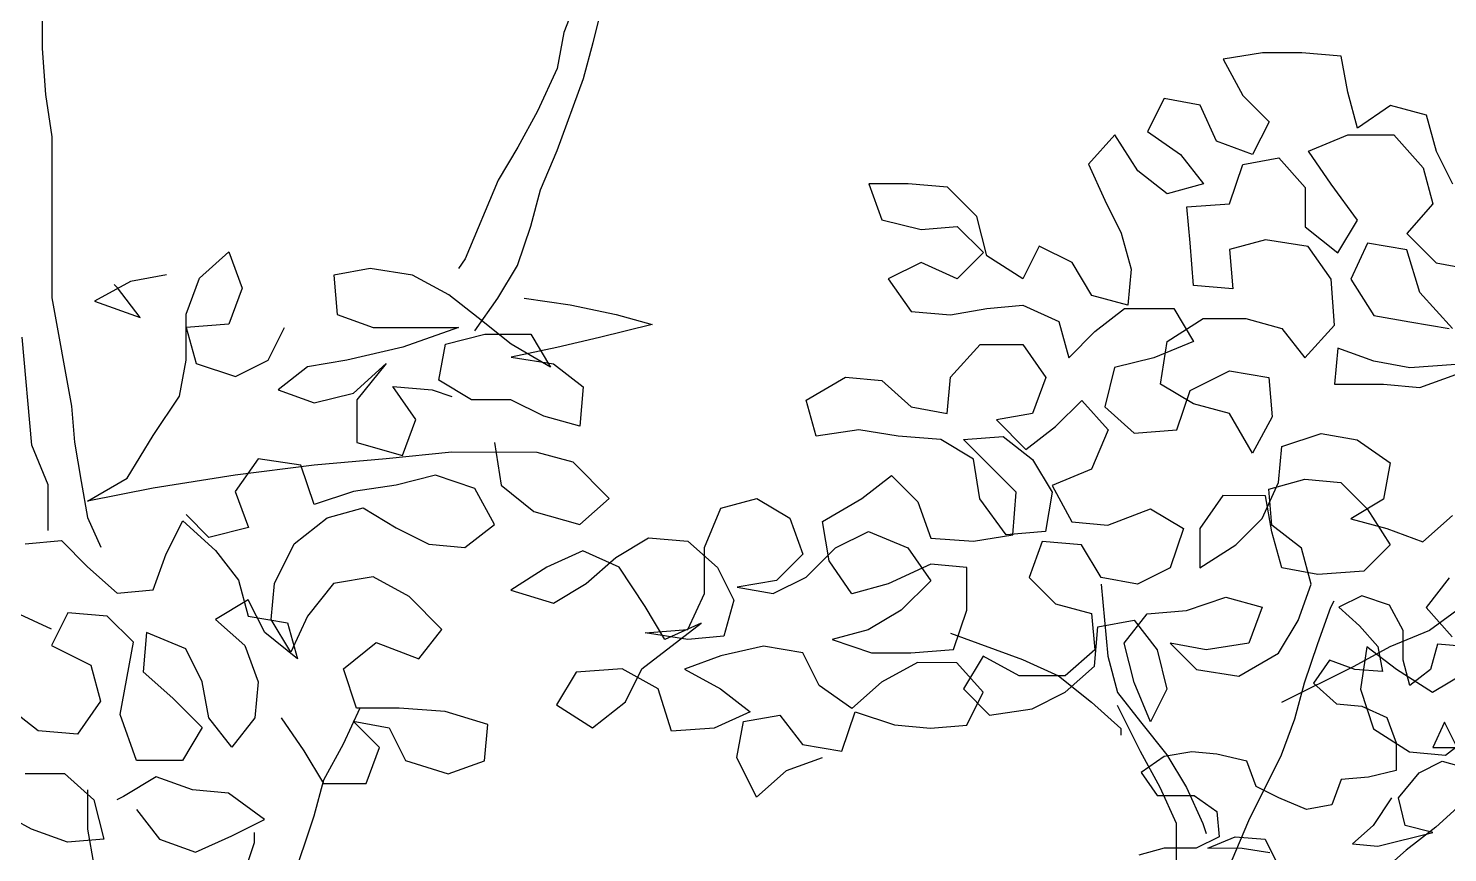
# Model space of a CAD drawing. Header units: millimetres. Extents: x -249630 to 95394, y -188036 to 109963.
# Drawn here: x -73197 to -72640, y 97928 to 98252 of the extents above; entities that cross this region are included whole.
import ezdxf

# ---------------------------------------------------------------- set-up
doc = ezdxf.new("R2010")
doc.units = ezdxf.units.MM
doc.layers.add('AHojas', color=86, linetype='Continuous')
doc.layers.add('ATronco', color=36, linetype='Continuous')

# ---------------------------------------------------------------- blocks, each defined once
blk = doc.blocks.new('Arbol_01')
at = {"layer": 'AHojas'}
for p, q in [((-0.17966, 2.83178), (-0.18996, 2.82665)), ((-0.16731, 2.82765), (-0.17966, 2.83178)), ((-0.18996, 2.82665), (-0.1807, 2.8184)), ((-0.16114, 2.81632), (-0.16731, 2.82765)), ((-0.1807, 2.8184), (-0.17247, 2.80912)), ((-0.16115, 2.80294), (-0.16114, 2.81632)), ((-0.17247, 2.80912), (-0.17043, 2.7978)), ((-0.1457, 2.81013), (-0.1488, 2.79881)), ((-0.13335, 2.80909), (-0.1457, 2.81013)), ((-0.1941, 2.80297), (-0.20132, 2.79268)), ((-0.18278, 2.79884), (-0.1941, 2.80297)), ((-0.15807, 2.79161), (-0.16115, 2.80294)), ((-0.17043, 2.7978), (-0.18278, 2.79884)), ((-0.1488, 2.79881), (-0.15807, 2.79161)), ((-0.20132, 2.79268), (-0.19103, 2.7834)), ((-0.19103, 2.7834), (-0.17971, 2.78236)), ((-0.17971, 2.78236), (-0.16838, 2.7772)), ((-0.16838, 2.7772), (-0.16428, 2.76587)), ((-0.14264, 2.77512), (-0.1478, 2.7638)), ((-0.12723, 2.74421), (-0.14264, 2.77512)), ((-0.25592, 2.76184), (-0.26828, 2.75979)), ((-0.2446, 2.7608), (-0.25592, 2.76184)), ((-0.16428, 2.76587), (-0.16429, 2.75351)), ((-0.1478, 2.7638), (-0.13236, 2.76378)), ((-0.26828, 2.75979), (-0.27858, 2.75259)), ((-0.23121, 2.75769), (-0.2446, 2.7608)), ((-0.2271, 2.74636), (-0.23121, 2.75769)), ((-0.15399, 2.75248), (-0.14369, 2.75761)), ((-0.14369, 2.75761), (-0.13237, 2.75452)), ((-0.16429, 2.75351), (-0.17665, 2.75044)), ((-0.27858, 2.75259), (-0.27138, 2.74229)), ((-0.189, 2.74942), (-0.19313, 2.7381)), ((-0.17665, 2.75044), (-0.189, 2.74942)), ((-0.16327, 2.74116), (-0.15399, 2.75248)), ((-0.21681, 2.74121), (-0.2271, 2.74636)), ((-0.27138, 2.74229), (-0.25491, 2.74227)), ((-0.25491, 2.74227), (-0.24462, 2.73505)), ((-0.20446, 2.73605), (-0.21681, 2.74121)), ((-0.16636, 2.74116), (-0.17461, 2.72881)), ((-0.16019, 2.7288), (-0.16327, 2.74116)), ((-0.24462, 2.73505), (-0.2436, 2.72373)), ((-0.19313, 2.7381), (-0.20446, 2.73605)), ((-0.17461, 2.72881), (-0.18388, 2.72058)), ((-0.14784, 2.7257), (-0.16019, 2.7288)), ((-0.2436, 2.72373), (-0.2539, 2.71859)), ((-0.24875, 2.71858), (-0.23639, 2.72372)), ((-0.23639, 2.72372), (-0.22301, 2.72268)), ((-0.22301, 2.72268), (-0.21787, 2.71238)), ((-0.17256, 2.71954), (-0.14784, 2.7257)), ((-0.26832, 2.7186), (-0.27965, 2.71552)), ((-0.2539, 2.71859), (-0.26832, 2.7186)), ((-0.23331, 2.71857), (-0.24875, 2.71858)), ((-0.22095, 2.7165), (-0.23331, 2.71857)), ((-0.18388, 2.72058), (-0.17256, 2.71954)), ((0.38707, 2.15271), (0.37471, 2.15066)), ((0.39943, 2.1527), (0.38707, 2.15271)), ((0.41178, 2.15165), (0.39943, 2.1527)), ((0.41383, 2.14033), (0.41178, 2.15165)), ((0.37471, 2.15066), (0.38088, 2.13933)), ((0.35617, 2.13832), (0.35101, 2.12803)), ((0.36749, 2.13625), (0.35617, 2.13832)), ((0.38088, 2.13933), (0.38911, 2.13108)), ((0.41691, 2.129), (0.41383, 2.14033)), ((0.37263, 2.12492), (0.36749, 2.13625)), ((0.42721, 2.13619), (0.41691, 2.129)), ((0.43854, 2.1331), (0.42721, 2.13619)), ((0.38911, 2.13108), (0.38395, 2.12079)), ((0.44162, 2.12177), (0.43854, 2.1331)), ((0.34071, 2.12701), (0.33247, 2.11775)), ((0.34791, 2.11567), (0.34071, 2.12701)), ((0.35101, 2.12803), (0.3613, 2.12081)), ((0.38395, 2.12079), (0.37263, 2.12492)), ((0.40146, 2.1218), (0.41382, 2.12694)), ((0.41382, 2.12694), (0.42823, 2.12693)), ((0.42823, 2.12693), (0.43749, 2.11662)), ((0.3613, 2.12081), (0.3685, 2.11154)), ((0.40866, 2.1115), (0.40146, 2.1218)), ((0.44675, 2.11146), (0.44162, 2.12177)), ((0.33247, 2.11775), (0.3376, 2.10642)), ((0.37673, 2.10535), (0.38086, 2.1177)), ((0.38086, 2.1177), (0.39219, 2.11975)), ((0.39219, 2.11975), (0.40042, 2.11048)), ((0.43749, 2.11662), (0.44057, 2.10529)), ((0.26347, 2.11163), (0.26758, 2.1003)), ((0.27583, 2.11162), (0.26347, 2.11163)), ((0.28818, 2.11058), (0.27583, 2.11162)), ((0.35717, 2.10846), (0.34791, 2.11567)), ((0.3685, 2.11154), (0.35717, 2.10846)), ((0.41688, 2.10017), (0.40866, 2.1115)), ((0.29744, 2.1013), (0.28818, 2.11058)), ((0.40042, 2.11048), (0.40041, 2.09812)), ((0.3376, 2.10642), (0.34274, 2.09611)), ((0.36334, 2.10433), (0.37673, 2.10535)), ((0.36436, 2.09301), (0.36334, 2.10433)), ((0.44057, 2.10529), (0.43232, 2.09603)), ((0.26758, 2.1003), (0.27993, 2.0972)), ((0.27993, 2.0972), (0.29126, 2.09822)), ((0.29126, 2.09822), (0.29949, 2.08998)), ((0.30052, 2.08895), (0.29744, 2.1013)), ((0.40041, 2.09812), (0.4107, 2.08987)), ((0.4107, 2.08987), (0.41688, 2.10017)), ((0.34274, 2.09611), (0.34582, 2.08479)), ((0.38805, 2.09401), (0.37672, 2.09094)), ((0.40143, 2.09194), (0.38805, 2.09401)), ((0.43232, 2.09603), (0.44158, 2.08676)), ((0.05339, 2.08196), (0.06266, 2.09019)), ((0.06266, 2.09019), (0.06677, 2.07886)), ((0.29949, 2.08998), (0.29125, 2.08175)), ((0.317, 2.09202), (0.31184, 2.08173)), ((0.32729, 2.08686), (0.317, 2.09202)), ((0.36538, 2.07962), (0.36436, 2.09301)), ((0.37672, 2.09094), (0.37774, 2.07858)), ((0.40863, 2.08164), (0.40143, 2.09194)), ((0.41997, 2.09295), (0.41481, 2.08163)), ((0.43232, 2.09088), (0.41997, 2.09295)), ((0.43643, 2.07749), (0.43232, 2.09088)), ((0.10694, 2.085), (0.09561, 2.08296)), ((0.12032, 2.08293), (0.10694, 2.085)), ((0.1368, 2.08807), (0.13474, 2.08498)), ((0.14708, 2.0757), (0.15327, 2.08599)), ((0.27992, 2.08691), (0.26962, 2.08177)), ((0.29125, 2.08175), (0.27992, 2.08691)), ((0.31184, 2.08173), (0.30052, 2.08895)), ((0.33346, 2.07656), (0.32729, 2.08686)), ((0.34582, 2.08479), (0.34478, 2.07346)), ((0.44158, 2.08676), (0.45291, 2.08469)), ((0.03177, 2.08095), (0.02043, 2.07479)), ((0.04309, 2.083), (0.03177, 2.08095)), ((0.04926, 2.07064), (0.05339, 2.08196)), ((0.09561, 2.08296), (0.09663, 2.0706)), ((0.13164, 2.07674), (0.12032, 2.08293)), ((0.26962, 2.08177), (0.27682, 2.07146)), ((0.40965, 2.06722), (0.40863, 2.08164)), ((0.41481, 2.08163), (0.422, 2.0703)), ((0.02764, 2.0789), (0.02662, 2.07993)), ((0.03484, 2.06962), (0.02764, 2.0789)), ((0.06677, 2.07886), (0.06264, 2.06754)), ((0.1409, 2.06953), (0.13164, 2.07674)), ((0.34478, 2.07346), (0.33346, 2.07656)), ((0.37774, 2.07858), (0.36538, 2.07962)), ((0.44671, 2.06616), (0.43643, 2.07749)), ((0.02043, 2.07479), (0.03484, 2.06962)), ((0.13987, 2.06541), (0.14708, 2.0757)), ((0.15532, 2.07569), (0.16974, 2.07362)), ((0.16974, 2.07362), (0.18415, 2.07052)), ((0.27682, 2.07146), (0.28918, 2.07042)), ((0.28918, 2.07042), (0.3005, 2.07247)), ((0.3005, 2.07247), (0.31183, 2.07349)), ((0.31183, 2.07349), (0.32315, 2.06833)), ((0.33448, 2.06523), (0.34375, 2.07243)), ((0.34375, 2.07243), (0.3592, 2.07242)), ((0.3592, 2.07242), (0.36536, 2.06211)), ((0.04925, 2.05623), (0.04926, 2.07064)), ((0.06264, 2.06754), (0.04926, 2.06652)), ((0.09663, 2.0706), (0.10795, 2.06647)), ((0.15119, 2.06128), (0.1409, 2.06953)), ((0.19547, 2.06742), (0.17899, 2.06331)), ((0.18415, 2.07052), (0.19547, 2.06742)), ((0.32315, 2.06833), (0.32623, 2.057)), ((0.35713, 2.06212), (0.36846, 2.06932)), ((0.36846, 2.06932), (0.38185, 2.06931)), ((0.38185, 2.06931), (0.39317, 2.06621)), ((0.40037, 2.05693), (0.40965, 2.06722)), ((0.422, 2.0703), (0.43333, 2.06823)), ((0.43333, 2.06823), (0.44568, 2.06616)), ((0.04926, 2.06652), (0.05234, 2.05519)), ((0.07499, 2.0562), (0.08015, 2.06649)), ((0.10795, 2.06647), (0.13472, 2.06644)), ((0.13472, 2.06644), (0.11721, 2.06028)), ((0.1306, 2.0613), (0.14296, 2.06438)), ((0.14296, 2.06438), (0.15737, 2.06436)), ((0.15737, 2.06436), (0.16354, 2.05406)), ((0.17899, 2.06331), (0.1656, 2.06024)), ((0.32623, 2.057), (0.33448, 2.06523)), ((0.39317, 2.06621), (0.40037, 2.05693)), ((0.11721, 2.06028), (0.0997, 2.05618)), ((0.12853, 2.04998), (0.1306, 2.0613)), ((0.16354, 2.05406), (0.15119, 2.06128)), ((0.1656, 2.06024), (0.15119, 2.05716)), ((0.28916, 2.05086), (0.29843, 2.06115)), ((0.29843, 2.06115), (0.31182, 2.06113)), ((0.31182, 2.06113), (0.31902, 2.05083)), ((0.36536, 2.06211), (0.353, 2.05698)), ((0.35506, 2.04874), (0.35713, 2.06212)), ((0.41067, 2.06001), (0.40963, 2.04869)), ((0.42199, 2.05588), (0.41067, 2.06001)), ((0.04718, 2.0449), (0.04925, 2.05623)), ((0.05234, 2.05519), (0.06469, 2.05106)), ((0.06469, 2.05106), (0.07499, 2.0562)), ((0.08734, 2.05413), (0.07807, 2.04693)), ((0.0997, 2.05618), (0.08734, 2.05413)), ((0.10175, 2.04588), (0.11206, 2.05514)), ((0.11206, 2.05514), (0.10278, 2.04382)), ((0.15119, 2.05716), (0.16457, 2.05509)), ((0.16457, 2.05509), (0.17383, 2.04787)), ((0.34064, 2.0539), (0.33754, 2.04155)), ((0.353, 2.05698), (0.34064, 2.0539)), ((0.43332, 2.05381), (0.42199, 2.05588)), ((0.44773, 2.05483), (0.43332, 2.05381)), ((0.13882, 2.04379), (0.12853, 2.04998)), ((0.24385, 2.04369), (0.25621, 2.05089)), ((0.25621, 2.05089), (0.26753, 2.04985)), ((0.26753, 2.04985), (0.27679, 2.0416)), ((0.28812, 2.03953), (0.28916, 2.05086)), ((0.31902, 2.05083), (0.31489, 2.03951)), ((0.36432, 2.04667), (0.37668, 2.05284)), ((0.37668, 2.05284), (0.38904, 2.05077)), ((0.38904, 2.05077), (0.39006, 2.03841)), ((0.4364, 2.04763), (0.44773, 2.05174)), ((0.07807, 2.04693), (0.08939, 2.0428)), ((0.08939, 2.0428), (0.10175, 2.04588)), ((0.11411, 2.04793), (0.12646, 2.04689)), ((0.12131, 2.03763), (0.11411, 2.04793)), ((0.12646, 2.04689), (0.13264, 2.04482)), ((0.17383, 2.04787), (0.17279, 2.03552)), ((0.36535, 2.04255), (0.35506, 2.04874)), ((0.36019, 2.03432), (0.36432, 2.04667)), ((0.40963, 2.04869), (0.42507, 2.04867)), ((0.42507, 2.04867), (0.4364, 2.04763)), ((0.10278, 2.04382), (0.10277, 2.03043)), ((0.15117, 2.04378), (0.13882, 2.04379)), ((0.16147, 2.03862), (0.15117, 2.04378)), ((0.24692, 2.03236), (0.24385, 2.04369)), ((0.27679, 2.0416), (0.28812, 2.03953)), ((0.32209, 2.03538), (0.33034, 2.04361)), ((0.33034, 2.04361), (0.33857, 2.03434)), ((0.33754, 2.04155), (0.3468, 2.0333)), ((0.37667, 2.03945), (0.36535, 2.04255)), ((0.11718, 2.0263), (0.12131, 2.03763)), ((0.17279, 2.03552), (0.16147, 2.03862)), ((0.31489, 2.03951), (0.30356, 2.03746)), ((0.30356, 2.03746), (0.31282, 2.02818)), ((0.38387, 2.02709), (0.37667, 2.03945)), ((0.39006, 2.03841), (0.38387, 2.02709)), ((0.26031, 2.03441), (0.24692, 2.03236)), ((0.27267, 2.03234), (0.26031, 2.03441)), ((0.28605, 2.0313), (0.27267, 2.03234)), ((0.29634, 2.02511), (0.28605, 2.0313)), ((0.29326, 2.03129), (0.30562, 2.03231)), ((0.30972, 2.0148), (0.29326, 2.03129)), ((0.30562, 2.03231), (0.31488, 2.02509)), ((0.31282, 2.02818), (0.32209, 2.03538)), ((0.33857, 2.03434), (0.33341, 2.02199)), ((0.3468, 2.0333), (0.36019, 2.03432)), ((0.39314, 2.02914), (0.4055, 2.03325)), ((0.4055, 2.03325), (0.41682, 2.03118)), ((0.10277, 2.03043), (0.11718, 2.0263)), ((0.13263, 2.02732), (0.11203, 2.02528)), ((0.1594, 2.02729), (0.13263, 2.02732)), ((0.14601, 2.0304), (0.14806, 2.01701)), ((0.17072, 2.02419), (0.1594, 2.02729)), ((0.3921, 2.01781), (0.39314, 2.02914)), ((0.41682, 2.03118), (0.42711, 2.02396)), ((0.07187, 2.02531), (0.06465, 2.01502)), ((0.08937, 2.02324), (0.06466, 2.02017)), ((0.08526, 2.02324), (0.07187, 2.02531)), ((0.08936, 2.01088), (0.08526, 2.02324)), ((0.11203, 2.02528), (0.08937, 2.02324)), ((0.18204, 2.01286), (0.17072, 2.02419)), ((0.29839, 2.01275), (0.29634, 2.02511)), ((0.31488, 2.02509), (0.32105, 2.01479)), ((0.42711, 2.02396), (0.42504, 2.01264)), ((0.01626, 2.01816), (0.01831, 2.00683)), ((0.12747, 2.02012), (0.11511, 2.01704)), ((0.13982, 2.01599), (0.12747, 2.02012)), ((0.26132, 2.01279), (0.2706, 2.01998)), ((0.2706, 2.01998), (0.27883, 2.01174)), ((0.33341, 2.02199), (0.32105, 2.01685)), ((0.389, 2.01576), (0.40033, 2.01884)), ((0.40033, 2.01884), (0.41166, 2.0178)), ((0.00595, 2.00272), (0.00597, 2.01714)), ((0.06465, 2.01502), (0.06876, 2.00369)), ((0.10172, 2.01499), (0.08936, 2.01088)), ((0.11511, 2.01704), (0.10172, 2.01499)), ((0.14599, 2.00465), (0.13982, 2.01599)), ((0.14806, 2.01701), (0.15835, 2.00876)), ((0.30868, 2.00142), (0.30972, 2.0148)), ((0.32105, 2.01479), (0.31897, 2.00244)), ((0.32105, 2.01685), (0.32721, 2.00552)), ((0.37459, 2.01371), (0.36737, 2.00342)), ((0.38797, 2.0137), (0.37459, 2.01371)), ((0.38694, 2.00649), (0.3921, 2.01781)), ((0.39002, 2.00237), (0.38797, 2.0137)), ((0.39002, 2.00443), (0.389, 2.01576)), ((0.41166, 2.0178), (0.41989, 2.00955)), ((0.09348, 2.00676), (0.10481, 2.00984)), ((0.10481, 2.00984), (0.1151, 2.00365)), ((0.17276, 2.00463), (0.18204, 2.01286)), ((0.21188, 1.99739), (0.21704, 2.00974)), ((0.21704, 2.00974), (0.22837, 2.01282)), ((0.22837, 2.01282), (0.23866, 2.00663)), ((0.24896, 2.00559), (0.26132, 2.01279)), ((0.27883, 2.01174), (0.28293, 2.00041)), ((0.30662, 2.00142), (0.29839, 2.01275)), ((0.33854, 2.00448), (0.35193, 2.00961)), ((0.35193, 2.00961), (0.36222, 2.00343)), ((0.42504, 2.01264), (0.41474, 2.00647)), ((0.41989, 2.00955), (0.42709, 1.99822)), ((0.01831, 2.00683), (0.02242, 1.99756)), ((0.04301, 1.99548), (0.04817, 2.00577)), ((0.04817, 2.00577), (0.05846, 1.9965)), ((0.0564, 2.00062), (0.0492, 2.00783)), ((0.08317, 1.99853), (0.09348, 2.00676)), ((0.13672, 1.99745), (0.14599, 2.00465)), ((0.15835, 2.00876), (0.17276, 2.00463)), ((0.23866, 2.00663), (0.24277, 1.9953)), ((0.25101, 1.99323), (0.24896, 2.00559)), ((0.32721, 2.00552), (0.33854, 2.00448)), ((0.37869, 1.99826), (0.38694, 2.00649)), ((0.41474, 2.00647), (0.42606, 2.00337)), ((0.43738, 1.99924), (0.44666, 2.00747)), ((0.06876, 2.00369), (0.0564, 2.00062)), ((0.1151, 2.00365), (0.12539, 1.99849)), ((0.18408, 1.99432), (0.19438, 2.00049)), ((0.19438, 2.00049), (0.20674, 1.99945)), ((0.25307, 1.99735), (0.26337, 2.00249)), ((0.26337, 2.00249), (0.27572, 1.99733)), ((0.28293, 2.00041), (0.29632, 1.99937)), ((0.29632, 1.99937), (0.30868, 2.00142)), ((0.31897, 2.00244), (0.30662, 2.00142)), ((0.36222, 2.00343), (0.35809, 1.99107)), ((0.36737, 2.00342), (0.36736, 1.99106)), ((0.39928, 1.99721), (0.39002, 2.00443)), ((0.3931, 1.99104), (0.39002, 2.00237)), ((0.42606, 2.00337), (0.43738, 1.99924)), ((-0.00126, 1.99861), (0.01007, 1.99963)), ((0.01007, 1.99963), (0.0183, 1.99138)), ((0.05846, 1.9965), (0.06566, 1.98722)), ((0.07698, 1.98618), (0.08317, 1.99853)), ((0.12539, 1.99849), (0.13672, 1.99745)), ((0.17378, 1.99639), (0.16245, 1.99125)), ((0.18511, 1.99123), (0.17378, 1.99639)), ((0.20674, 1.99945), (0.216, 1.9912)), ((0.21187, 1.98297), (0.21188, 1.99739)), ((0.24379, 1.98809), (0.25307, 1.99735)), ((0.27572, 1.99733), (0.28292, 1.98702)), ((0.31794, 1.99935), (0.31381, 1.98802)), ((0.3303, 1.99831), (0.31794, 1.99935)), ((0.33647, 1.988), (0.3303, 1.99831)), ((0.36736, 1.99106), (0.37869, 1.99826)), ((0.40236, 1.98588), (0.39928, 1.99721)), ((0.42709, 1.99822), (0.41884, 1.98999)), ((0.0183, 1.99138), (0.02756, 1.98314)), ((0.03888, 1.98416), (0.04301, 1.99548)), ((0.16245, 1.99125), (0.15112, 1.98405)), ((0.1748, 1.98609), (0.18408, 1.99432)), ((0.19333, 1.97887), (0.18511, 1.99123)), ((0.216, 1.9912), (0.22114, 1.9809)), ((0.24277, 1.9953), (0.23453, 1.98707)), ((0.25821, 1.98293), (0.25101, 1.99323)), ((0.28293, 1.99217), (0.26953, 1.98601)), ((0.29425, 1.99113), (0.28293, 1.99217)), ((0.29424, 1.97775), (0.29425, 1.99113)), ((0.06566, 1.98722), (0.06874, 1.97589)), ((0.10788, 1.98821), (0.09552, 1.98617)), ((0.1192, 1.98202), (0.10788, 1.98821)), ((0.23453, 1.98707), (0.22217, 1.98502)), ((0.23349, 1.98295), (0.24379, 1.98809)), ((0.28292, 1.98702), (0.27365, 1.97776)), ((0.31381, 1.98802), (0.32204, 1.97978)), ((0.34779, 1.98593), (0.33647, 1.988)), ((0.35809, 1.99107), (0.34779, 1.98593)), ((0.40443, 1.98897), (0.3931, 1.99104)), ((0.41884, 1.98999), (0.40443, 1.98897)), ((0.44561, 1.9879), (0.4384, 1.97864)), ((0.02756, 1.98314), (0.03888, 1.98416)), ((0.07594, 1.97486), (0.07698, 1.98618)), ((0.09552, 1.98617), (0.08727, 1.97588)), ((0.15112, 1.98405), (0.1645, 1.97992)), ((0.1645, 1.97992), (0.1748, 1.98609)), ((0.20671, 1.97165), (0.21187, 1.98297)), ((0.22217, 1.98502), (0.23349, 1.98295)), ((0.26953, 1.98601), (0.25821, 1.98293)), ((0.33646, 1.98594), (0.3385, 1.96329)), ((0.39823, 1.97456), (0.40236, 1.98588)), ((0.06874, 1.98104), (0.05844, 1.97487)), ((0.07388, 1.97074), (0.06874, 1.98104)), ((0.12949, 1.97172), (0.1192, 1.98202)), ((0.1995, 1.96857), (0.19333, 1.97887)), ((0.22114, 1.9809), (0.21804, 1.96958)), ((0.32204, 1.97978), (0.33337, 1.97668)), ((0.36323, 1.97768), (0.37559, 1.98179)), ((0.37559, 1.98179), (0.38691, 1.97869)), ((0.38691, 1.97869), (0.38278, 1.96737)), ((0.40853, 1.97867), (0.40957, 1.98073)), ((0.4384, 1.97864), (0.44662, 1.96937)), ((0.00695, 1.97183), (-0.00437, 1.97699)), ((0.01211, 1.97697), (0.00695, 1.96668)), ((0.02446, 1.97593), (0.01211, 1.97697)), ((0.03269, 1.96769), (0.02446, 1.97593)), ((0.05844, 1.97487), (0.0677, 1.96663)), ((0.06874, 1.97589), (0.08109, 1.97382)), ((0.08211, 1.96455), (0.07594, 1.97486)), ((0.08109, 1.97382), (0.08417, 1.96249)), ((0.08727, 1.97588), (0.08211, 1.96455)), ((0.19228, 1.9593), (0.21083, 1.9737)), ((0.21083, 1.9737), (0.1995, 1.96857)), ((0.27365, 1.97776), (0.26334, 1.9716)), ((0.29011, 1.96539), (0.29424, 1.97775)), ((0.33337, 1.97668), (0.33439, 1.96535)), ((0.33542, 1.97256), (0.34675, 1.97461)), ((0.34365, 1.9674), (0.35087, 1.97666)), ((0.34675, 1.97461), (0.35395, 1.96534)), ((0.35087, 1.97666), (0.36323, 1.97768)), ((0.39205, 1.96427), (0.39823, 1.97456)), ((0.03681, 1.97077), (0.03577, 1.95842)), ((0.04916, 1.96561), (0.03681, 1.97077)), ((0.08417, 1.96249), (0.07388, 1.97074)), ((0.12227, 1.96246), (0.12949, 1.97172)), ((0.19332, 1.97063), (0.20671, 1.97165)), ((0.20671, 1.96856), (0.19332, 1.97063)), ((0.21804, 1.96958), (0.20671, 1.96856)), ((0.26334, 1.9716), (0.25201, 1.96852)), ((0.28908, 1.97054), (0.31173, 1.96228)), ((0.33438, 1.9602), (0.33542, 1.97256)), ((0.00695, 1.96668), (0.0193, 1.96049)), ((0.02855, 1.94504), (0.03269, 1.96769)), ((0.0543, 1.95531), (0.04916, 1.96561)), ((0.0677, 1.96663), (0.07181, 1.9553)), ((0.09858, 1.95939), (0.10889, 1.96762)), ((0.10889, 1.96762), (0.12227, 1.96246)), ((0.23039, 1.96648), (0.217, 1.9634)), ((0.24274, 1.96441), (0.23039, 1.96648)), ((0.24788, 1.95411), (0.24274, 1.96441)), ((0.25201, 1.96852), (0.26437, 1.96439)), ((0.27672, 1.96438), (0.29011, 1.96539)), ((0.33439, 1.96535), (0.32511, 1.95712)), ((0.34673, 1.95504), (0.34365, 1.9674)), ((0.35395, 1.96534), (0.35703, 1.95298)), ((0.35807, 1.96739), (0.3663, 1.95915)), ((0.36939, 1.96532), (0.35807, 1.96739)), ((0.38278, 1.96737), (0.36939, 1.96532)), ((0.42706, 1.9663), (0.41573, 1.96013)), ((0.41985, 1.9663), (0.41778, 1.95292)), ((0.42911, 1.95909), (0.41985, 1.9663)), ((0.0193, 1.96049), (0.02238, 1.94916)), ((0.217, 1.9634), (0.20567, 1.95929)), ((0.26437, 1.96439), (0.27672, 1.96438)), ((0.27878, 1.96129), (0.26745, 1.95512)), ((0.29114, 1.96127), (0.27878, 1.96129)), ((0.29936, 1.952), (0.29114, 1.96127)), ((0.29937, 1.96333), (0.29319, 1.95303)), ((0.3107, 1.95714), (0.29937, 1.96333)), ((0.31173, 1.96228), (0.32305, 1.95713)), ((0.32511, 1.95198), (0.33438, 1.9602)), ((0.37968, 1.95707), (0.39205, 1.96427)), ((0.03577, 1.95842), (0.04503, 1.95017)), ((0.10269, 1.94703), (0.09858, 1.95939)), ((0.17169, 1.95829), (0.1655, 1.948)), ((0.18611, 1.95931), (0.17169, 1.95829)), ((0.19743, 1.95312), (0.18611, 1.95931)), ((0.18713, 1.94901), (0.19228, 1.9593)), ((0.20567, 1.95929), (0.21699, 1.9531)), ((0.32511, 1.95712), (0.3107, 1.95714)), ((0.3663, 1.95915), (0.37968, 1.95707)), ((0.44043, 1.95187), (0.42911, 1.95909)), ((0.45073, 1.95804), (0.44043, 1.95187)), ((0.05635, 1.94398), (0.0543, 1.95531)), ((0.07181, 1.9553), (0.07077, 1.94397)), ((0.20153, 1.93973), (0.19743, 1.95312)), ((0.21699, 1.9531), (0.22625, 1.94589)), ((0.25817, 1.94689), (0.24788, 1.95411)), ((0.26745, 1.95512), (0.25817, 1.94689)), ((0.29319, 1.95303), (0.30142, 1.94479)), ((0.29421, 1.94171), (0.29936, 1.952)), ((0.3148, 1.94684), (0.32511, 1.95198)), ((0.35187, 1.94268), (0.34673, 1.95504)), ((0.35703, 1.95298), (0.35187, 1.94268)), ((0.41778, 1.95292), (0.42189, 1.94056)), ((0.00281, 1.93991), (-0.00646, 1.94713)), ((0.02238, 1.94916), (0.01516, 1.93887)), ((0.04503, 1.95017), (0.05429, 1.9409)), ((0.10372, 1.94703), (0.09856, 1.93571)), ((0.11608, 1.94702), (0.10269, 1.94703)), ((0.13049, 1.94598), (0.11608, 1.94702)), ((0.1655, 1.948), (0.17682, 1.94078)), ((0.17682, 1.94078), (0.18713, 1.94901)), ((0.30142, 1.94479), (0.3148, 1.94684)), ((0.03369, 1.93062), (0.02855, 1.94504)), ((0.06355, 1.93471), (0.05635, 1.94398)), ((0.07077, 1.94397), (0.06355, 1.93471)), ((0.07901, 1.94396), (0.0862, 1.93366)), ((0.10166, 1.94291), (0.11298, 1.94084)), ((0.10989, 1.93467), (0.10166, 1.94291)), ((0.14387, 1.94184), (0.13049, 1.94598)), ((0.22625, 1.94589), (0.21492, 1.94075)), ((0.22212, 1.93148), (0.22419, 1.9428)), ((0.22419, 1.9428), (0.23552, 1.94485)), ((0.23552, 1.94485), (0.24272, 1.93558)), ((0.25507, 1.93351), (0.2592, 1.94586)), ((0.2592, 1.94586), (0.27155, 1.94173)), ((0.01516, 1.93887), (0.00281, 1.93991)), ((0.05429, 1.9409), (0.0481, 1.93061)), ((0.11298, 1.94084), (0.11812, 1.93054)), ((0.14283, 1.93052), (0.14387, 1.94184)), ((0.21492, 1.94075), (0.20153, 1.93973)), ((0.27155, 1.94173), (0.28288, 1.94069)), ((0.28288, 1.94069), (0.29421, 1.94171)), ((0.42189, 1.94056), (0.43321, 1.93334)), ((0.44453, 1.9323), (0.4538, 1.9395)), ((0.0862, 1.93366), (0.09237, 1.92336)), ((0.09856, 1.93571), (0.09237, 1.92439)), ((0.10576, 1.92335), (0.10989, 1.93467)), ((0.24272, 1.93558), (0.25507, 1.93351)), ((0.43321, 1.93334), (0.44453, 1.9323)), ((0.0481, 1.93061), (0.03369, 1.93062)), ((0.11812, 1.93054), (0.1315, 1.92641)), ((0.1315, 1.92641), (0.14283, 1.93052)), ((0.22829, 1.91911), (0.22212, 1.93148)), ((0.24889, 1.93145), (0.23756, 1.92734)), ((-0.00133, 1.92653), (0.01103, 1.92652)), ((0.01103, 1.92652), (0.02029, 1.91828)), ((0.03986, 1.92547), (0.02956, 1.9193)), ((0.05118, 1.92134), (0.03986, 1.92547)), ((0.09237, 1.92439), (0.08927, 1.91306)), ((0.23756, 1.92734), (0.22829, 1.91911)), ((0.01823, 1.92137), (0.01822, 1.90901)), ((0.06251, 1.9203), (0.05118, 1.92134)), ((0.07383, 1.91205), (0.06251, 1.9203)), ((0.09237, 1.92336), (0.10576, 1.92335)), ((0.02029, 1.91828), (0.02337, 1.90592)), ((0.02956, 1.9193), (0.0275, 1.91827)), ((0.00072, 1.90903), (-0.0106, 1.91521)), ((0.03367, 1.91517), (0.04087, 1.9059)), ((0.06353, 1.90691), (0.07383, 1.91205)), ((0.01204, 1.9049), (0.00072, 1.90903)), ((0.01822, 1.90901), (0.02027, 1.89768)), ((0.0522, 1.90177), (0.06353, 1.90691)), ((0.07073, 1.90484), (0.07073, 1.90793)), ((0.02337, 1.90592), (0.01204, 1.9049)), ((0.04087, 1.9059), (0.0522, 1.90177))]:
    blk.add_line(p, q, dxfattribs=at)
at = {"layer": 'ATronco'}
for p, q in [((0.00405, 2.16953), (0.00403, 2.15409)), ((0.17292, 2.17247), (0.16775, 2.15909)), ((0.17702, 2.15599), (0.18012, 2.16834)), ((0.16775, 2.15909), (0.16569, 2.14776)), ((0.17392, 2.14466), (0.17702, 2.15599)), ((0.00403, 2.15409), (0.00505, 2.13967)), ((0.16569, 2.14776), (0.15949, 2.13438)), ((0.16566, 2.12202), (0.17392, 2.14466)), ((0.00505, 2.13967), (0.00709, 2.12628)), ((0.15949, 2.13438), (0.15331, 2.12306)), ((0.00709, 2.12628), (0.00705, 2.07583)), ((0.15331, 2.12306), (0.14712, 2.11277)), ((0.1605, 2.10967), (0.16566, 2.12202)), ((0.14712, 2.11277), (0.1368, 2.08807)), ((0.1574, 2.09834), (0.1605, 2.10967)), ((0.15327, 2.08599), (0.1574, 2.09834)), ((0.00705, 2.07583), (0.0132, 2.04184)), ((0.00083, 2.0295), (-0.00223, 2.06348)), ((0.03893, 2.03255), (0.04718, 2.0449)), ((0.0132, 2.04184), (0.01421, 2.03052)), ((0.03068, 2.01917), (0.03893, 2.03255)), ((0.00597, 2.01714), (0.00083, 2.0295)), ((0.01421, 2.03052), (0.01626, 2.01816)), ((0.01832, 2.01198), (0.03068, 2.01917)), ((0.06466, 2.02017), (0.03891, 2.01608)), ((0.03891, 2.01608), (0.01832, 2.01198)), ((0.40441, 1.96735), (0.40853, 1.97867)), ((0.45075, 1.97966), (0.43942, 1.97143)), ((0.43942, 1.97143), (0.42706, 1.9663)), ((0.40028, 1.955), (0.40441, 1.96735)), ((0.3385, 1.96329), (0.34158, 1.95196)), ((0.41573, 1.96013), (0.39306, 1.94882)), ((0.32305, 1.95713), (0.33334, 1.94888)), ((0.34158, 1.95196), (0.34878, 1.94269)), ((0.39718, 1.94367), (0.40028, 1.955)), ((0.33334, 1.94888), (0.3426, 1.94063)), ((0.34877, 1.93342), (0.34158, 1.94784)), ((0.34878, 1.94269), (0.35701, 1.93238)), ((0.39305, 1.93235), (0.39718, 1.94367)), ((0.3426, 1.94063), (0.3426, 1.93857)), ((0.35494, 1.92209), (0.34877, 1.93342)), ((0.35701, 1.93238), (0.36318, 1.92208)), ((0.38273, 1.91177), (0.39305, 1.93235)), ((0.36008, 1.91076), (0.35494, 1.92209)), ((0.36318, 1.92208), (0.36832, 1.91075)), ((0.45173, 1.91891), (0.44142, 1.90965)), ((0.08927, 1.91306), (0.08101, 1.88836)), ((0.37757, 1.89941), (0.38273, 1.91177)), ((0.36004, 1.87163), (0.36008, 1.91076)), ((0.36832, 1.91075), (0.36934, 1.90766)), ((0.44142, 1.90965), (0.43215, 1.90245)), ((0.0666, 1.89249), (0.07073, 1.90484)), ((0.43215, 1.90245), (0.4136, 1.886))]:
    blk.add_line(p, q, dxfattribs=at)

msp = doc.modelspace()

# ---------------------------------------------------------------- block references
for p, xscale, yscale, zscale in [((-73196.564, 95551.303), 1250, 1250, 1250), ((-72516.569, 95551.303), 875, 875, 875)]:
    msp.add_blockref('Arbol_01', p, dxfattribs=dict(xscale=xscale, yscale=yscale, zscale=zscale))

doc.saveas('drawing.dxf')
